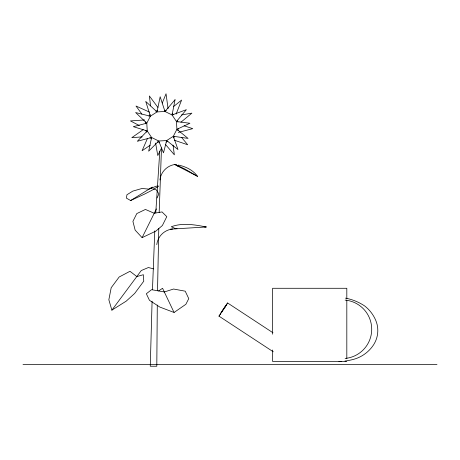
<?xml version="1.0" encoding="UTF-8"?>
<svg xmlns="http://www.w3.org/2000/svg" width="460" height="460" viewBox="0 0 460 460"><rect width="100%" height="100%" fill="white"/><g stroke="black" fill="none" stroke-linecap="round" stroke-linejoin="round"><path stroke-width="0.69" d="M157.286 305.049L156.802 366.235L150.259 366.235L152.093 301.208M157.533 290.703L158.78 228.281M159.177 212.48L161.466 148.442M152.467 289.714L154.79 230.839M155.75 212.899L159.792 151.098M145.561 123.832L145.82 121.848M177.876 130.629L178.141 128.65M176.14 114.04L181.608 100.056L173.316 106.76M162.276 103.04L166.037 93.765L168.061 108.652M273.286 351.791L218.977 316.141L221.582 311.966M272.97 332.758L227.614 302.979L225.009 307.153M147.487 138.391L142.094 150.736L150.161 145.233M157.073 197.978L158.878 193.89L156.458 189.951L153.375 188.847M161.575 147.901L157.786 155.532L155.595 143.083M142.1 237.647L155.854 231.104L162.38 225.515L166.796 216.643L162.023 211.928L154.244 213.262L145.423 209.449L136.798 213.584L132.917 221.381L135.142 230.103L142.1 237.647L156.417 208.892M220.455 313.772L220.087 314.45L220.576 313.818M225.653 306.13L226.504 304.669L224.796 307.073M220.995 312.8L227.614 302.979M224.917 307.384L225.601 306.32M222.019 311.207L224.256 307.797M223.462 309.62L224.204 308.482M222.582 310.868L223.416 309.603M221.277 312.898L222.335 311.322M219.638 315.29L218.977 316.141M111.872 310.149L126.23 301.133L134.682 293.428L143.756 281.209L143.376 274.712L136.815 276.552L129.973 271.296L119.163 277L111.188 287.736L108.847 299.753L111.872 310.149L141.277 270.532L148.385 267.53L153.732 268.887M148.971 116.167L150.207 114.58M173.489 137.902L174.725 136.315M180.941 122.216L191.877 113.137L181.556 114.948M143.232 129.651L131.819 137.655L142.146 136.896M174.07 312.472L185.863 304.301L188.772 298.643L185.225 291.186L173.564 289.029L164.318 291.968L151.558 289.691L146.337 293.744L149.454 300.294L159.821 307.061L174.07 312.472L162.57 288.293L158.585 290.938M130.646 200.531L144.589 194.08L152.024 190.256L158.711 186.11L156.153 186.202L149.034 189.129L141.996 188.485L132.802 191.118L126.925 194.764L126.425 198.145L130.646 200.531L152.329 187.088M155.831 111.199L157.711 110.434M165.985 142.048L167.865 141.277M178.302 132.434L192.74 128.645L184.08 125.787M177.042 228.373L175.708 228.511L175.898 228.821L171.31 226.745C182.453 222.554 194.867 224.739 206.235 226.97L170.47 229.155M144.664 119.962L130.445 120.922L139.271 125.505M346.817 361.456L272.619 361.456L272.619 349.979M23 364.556L437 364.556M204.246 226.935L206.235 226.97M164.306 110.268L166.324 110.521M157.372 141.956L159.39 142.215M174.265 140.179L187.691 144.768L181.734 137.586M150.909 187.967L152.145 188.405M149.517 112.119L136.01 106.024L141.887 114.097M174.466 164.444L197.535 176.341C193.148 170.114 185.725 166.577 178.428 165.054L177.974 166.25L175.271 164.364L185.058 169.107L197.535 176.341M172.12 113.608L173.742 114.822M149.96 137.655L151.576 138.868M165.502 144.457L174.352 154.842L173.017 145.072M157.889 107.381L149.35 95.95L150.57 105.892M177.186 120.342L177.968 122.182M145.728 130.295L146.51 132.141M346.817 299.046L346.817 288.282L272.619 288.282L272.619 334.196M346.817 300.478L346.817 358.587M344.948 361.025A62.531 62.531 0 0 0 353.234 359.444A34.948 34.948 0 0 0 373.658 344.712L374.118 343.925A26.162 26.162 0 0 0 375.711 320.263A35.972 35.972 0 0 0 364.711 305.992A51.376 51.376 0 0 0 345.437 298.132M341.349 361.359A62.531 62.531 0 0 1 338.94 361.462M345.126 300.092A29.302 29.302 0 0 1 345.126 358.443M156.791 244.657A17.721 17.698 51.6 0 1 172.81 229.011M159.936 179.998A17.721 17.698 51.6 0 1 175.95 164.352M175.03 99.774L172.08 114.977L176.45 121.503L176.91 129.3L173.334 136.275L166.681 140.559L158.729 141.007L151.616 137.5L147.246 130.974L146.786 123.182L150.368 116.207L157.021 111.918L164.967 111.469L172.08 114.977L186.369 109.681L176.45 121.503L189.899 123.274L176.91 129.3L188.059 138.408L173.334 136.275L177.957 149.529L166.681 140.559L163.484 152.846L158.729 141.007L148.666 151.185L151.616 137.5L137.327 141.277L147.246 130.974L133.331 126.661L146.786 123.182L135.637 112.55L150.368 116.207L145.739 101.436L157.021 111.918L160.161 96.755L164.967 111.469L175.03 99.774"/></g></svg>
